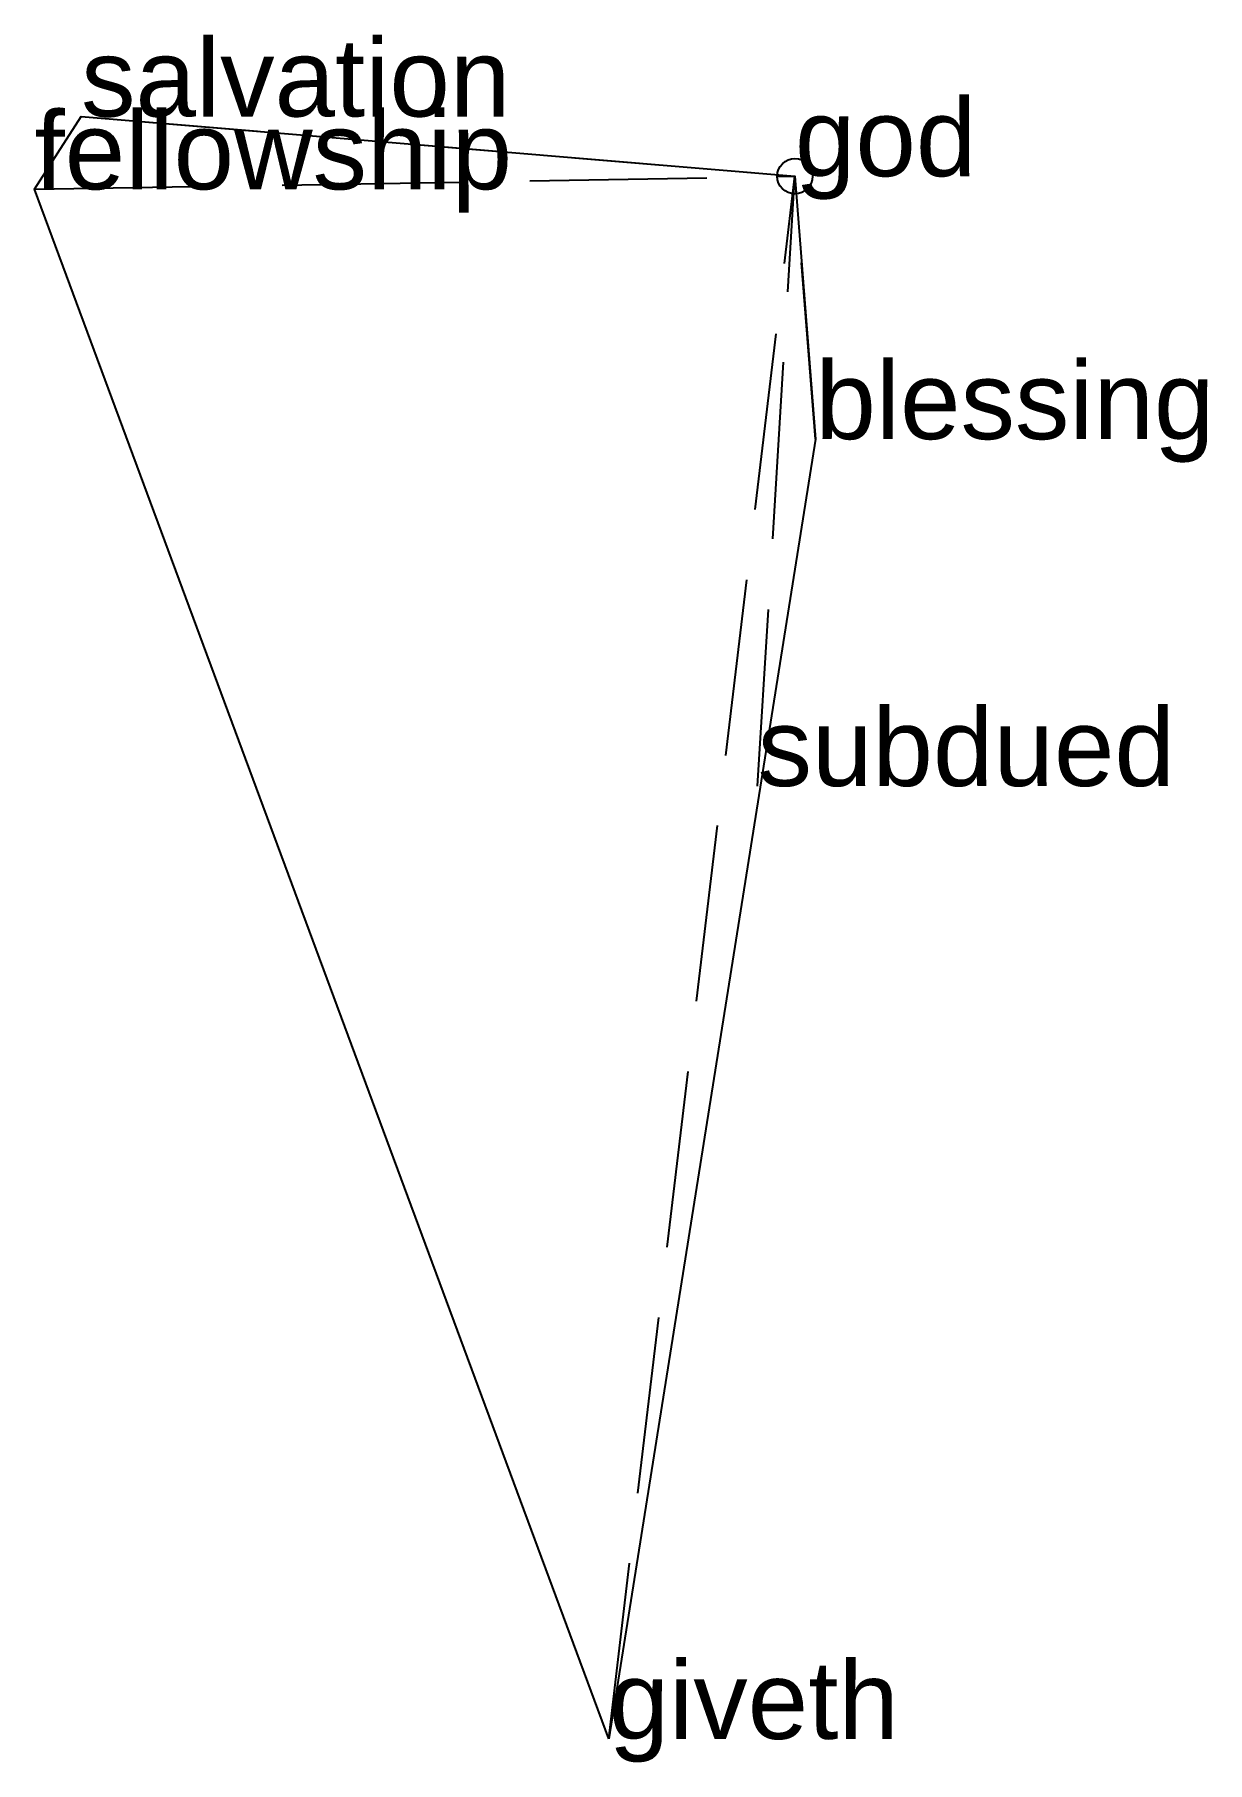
# Model space of a CAD drawing. Extents: x -1.07 to 0.58, y -2.24 to 0.2.
import ezdxf

# ---------------------------------------------------------------- set-up
doc = ezdxf.new("R2010")
doc.units = 0
doc.linetypes.add('DASHED2', pattern=[0.3, 0.25, -0.05])
doc.layers.add('TEXT', color=1, linetype='CONTINUOUS')
doc.styles.get("Standard").update_dxf_attribs({"font": 'arial.ttf'})

msp = doc.modelspace()

# ---------------------------------------------------------------- linework, layer by layer
at = {"linetype": 'DASHED2'}
for p in [(-1.0084, 0.0844), (-1.0742, -0.0185), (-0.2631, -2.2087), (-0.0527, -0.8619), (0, 0), (0.029, -0.3716)]:
    msp.add_line(p, (0, 0), dxfattribs=at)
msp.add_circle((0, 0), 0.025)
at = {"layer": 'OUTLINE', "linetype": 'CONTINUOUS'}
msp.add_polyline3d([(-0.2631, -2.2087, 0), (-1.0742, -0.0185, 0), (-1.0084, 0.0844, 0), (0, 0, 0), (0.029, -0.3716, 0), (-0.2631, -2.2087, 0)], close=True, dxfattribs=at)

# ---------------------------------------------------------------- texts
at = {"layer": 'TEXT'}
for s, p in [('salvation', (-1.0084, 0.0844)), ('god', (0, 0)), ('fellowship', (-1.0742, -0.0185)), ('blessing', (0.029, -0.3716)), ('subdued', (-0.0527, -0.8619)), ('giveth', (-0.2631, -2.2087))]:
    msp.add_text(s, height=0.11, dxfattribs=at).set_placement(p)

doc.saveas('drawing.dxf')
